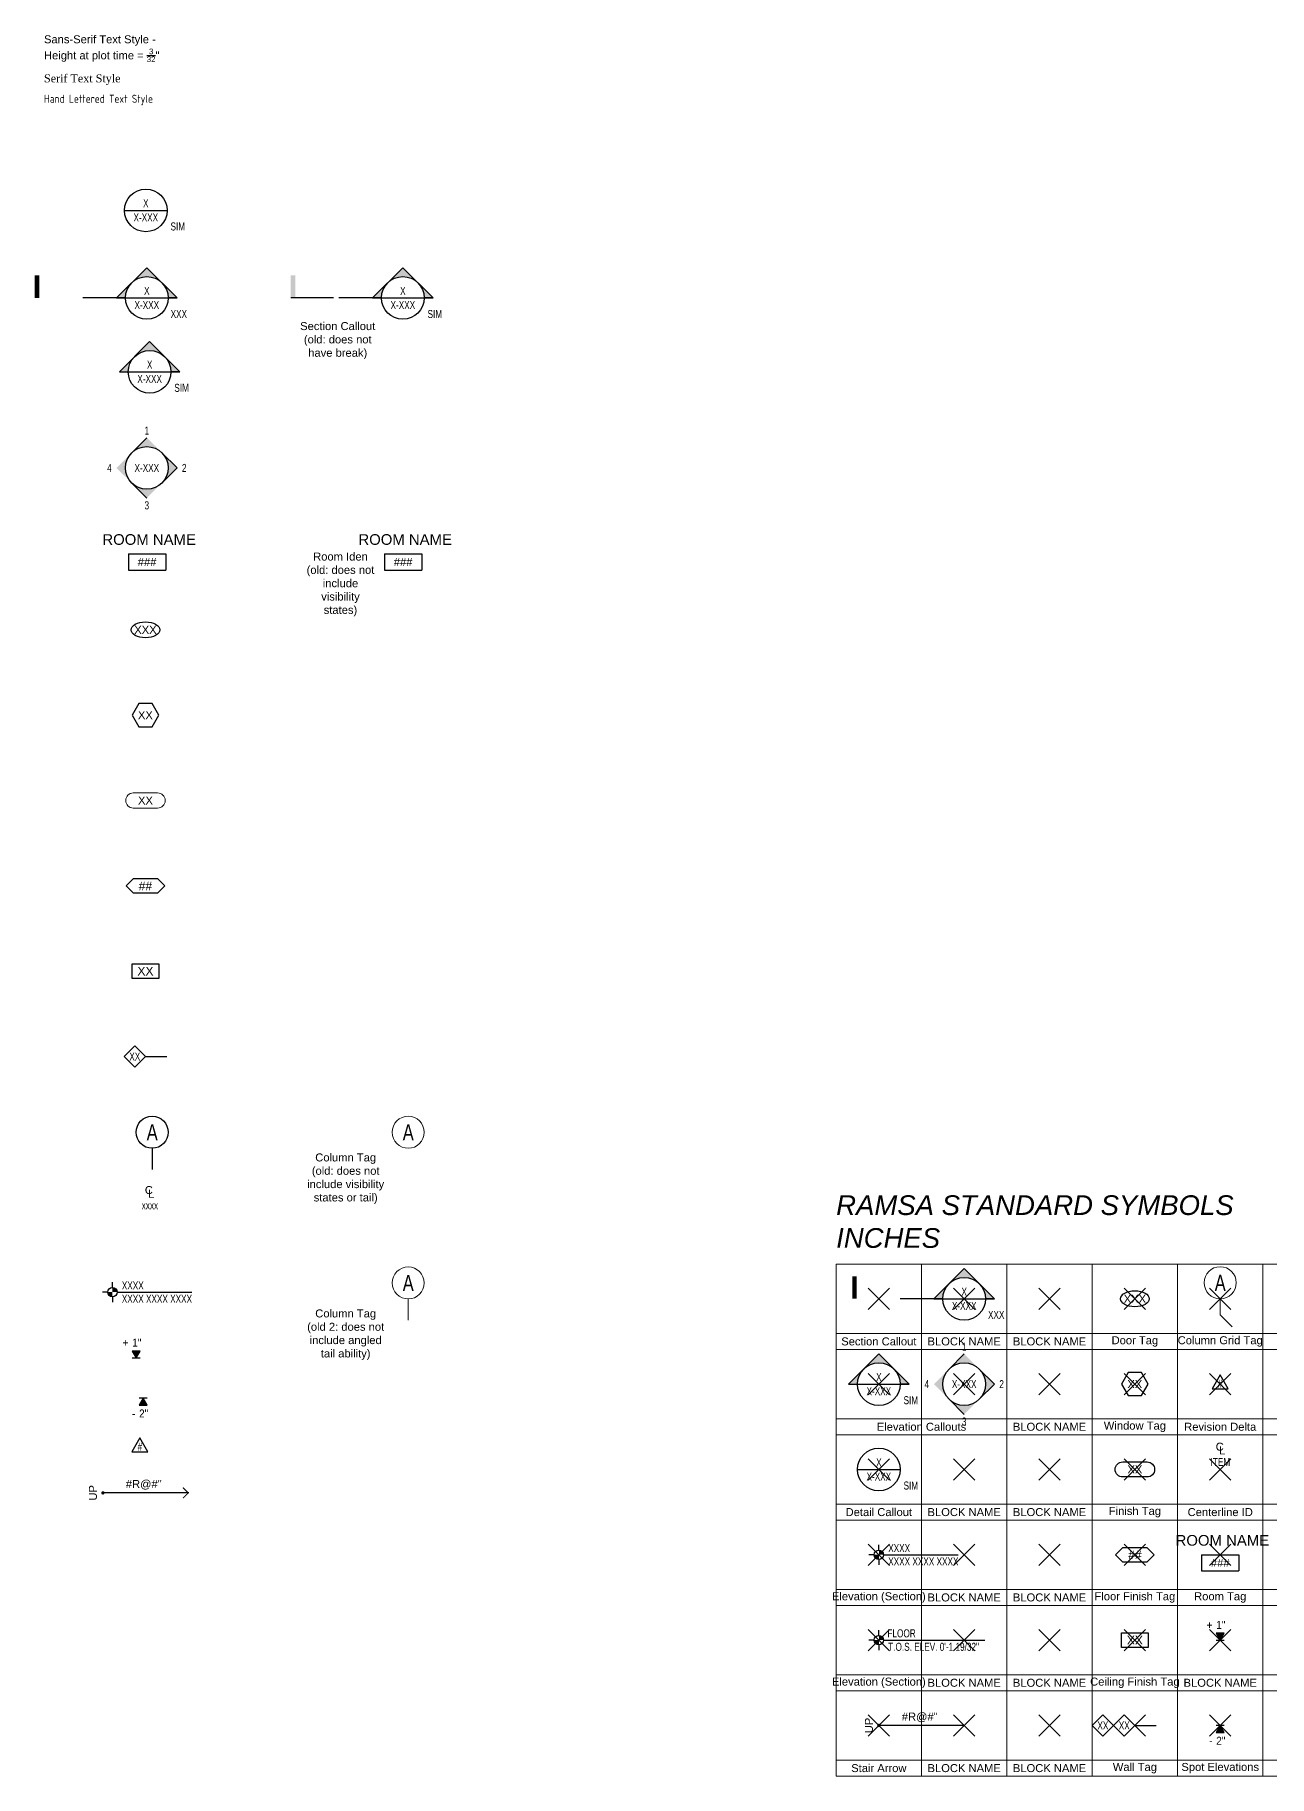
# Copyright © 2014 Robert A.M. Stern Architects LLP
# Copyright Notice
# Model space of a CAD drawing. Header units: inches. Extents: x -9.4 to 19.3, y -1.6 to 20.4.
# Drawn here: x -9.39 to 5.07, y 0 to 20.41 of the extents above; entities that cross this region are included whole.
import ezdxf
from ezdxf.enums import TextEntityAlignment as Align

# ---------------------------------------------------------------- set-up
doc = ezdxf.new("R2010")
doc.units = ezdxf.units.IN
doc.header["$MEASUREMENT"] = 0
doc.header["$PDMODE"] = 3
doc.header["$PDSIZE"] = 0.125
for name, color, linetype in [('A-Anno-Cntr', 1, 'Continuous'), ('A-Anno-Dims', 1, 'Continuous'), ('A-Anno-Iden', 3, 'Continuous'), ('A-Anno-Note', 3, 'Continuous'), ('A-Anno-Revs', 1, 'Continuous'), ('A-Area-Iden', 3, 'Continuous'), ('A-Clng-Iden', 3, 'Continuous'), ('A-Door-Iden', 3, 'Continuous'), ('A-Flor-Iden', 3, 'Continuous'), ('A-Glaz-Iden', 3, 'Continuous'), ('A-Wall-Iden', 3, 'Continuous'), ('G-Anno-Text', 2, 'Continuous')]:
    doc.layers.add(name, color=color, linetype=linetype)
doc.layers.add('A-Fnsh-Iden', color=3, linetype='Continuous', lineweight=0)
doc.layers.add('A-Grid-Iden', color=3, linetype='Continuous', lineweight=0)
doc.layers.add('G-Anno-Nplt', color=5, linetype='Continuous', lineweight=0, plot=False)
doc.styles.add('Hand-Inch', font='archquik.shx', dxfattribs={"height": 0.09375})
doc.styles.add('Sans', font='swissl.ttf')
doc.styles.add('Sans_Inch', font='swiss.ttf', dxfattribs={"height": 0.09375})
doc.styles.add('SansAttr', font='swisscl.ttf')
doc.styles.add('Serif-Inch', font='times.ttf', dxfattribs={"height": 0.09375})

# ---------------------------------------------------------------- blocks, each defined once
blk = doc.blocks.new('*U32')
for points in [[(0, 0.354), (-0.177, 0.177, -0.414214), (0.177, 0.177)], [(-0.177, 0.177), (-0.354, 0), (-0.177, -0.177, -0.198912), (-0.25, 0, -0.198912)], [(0.354, 0), (0.177, 0.177, -0.198912), (0.25, 0, -0.198912), (0.177, -0.177)], [(0.177, -0.177, -0.414214), (-0.177, -0.177), (0, -0.354)]]:
    blk.add_hatch(color=256).paths.add_polyline_path(points)
at = {"color": 0, "linetype": 'ByBlock'}
for p, q in [((0, 0.354), (-0.177, 0.177)), ((0.354, 0), (0.177, 0.177)), ((0.354, 0), (0.177, -0.177)), ((0, -0.354), (-0.177, -0.177))]:
    blk.add_line(p, q, dxfattribs=at)
blk.add_circle((0, 0), 0.25, dxfattribs=at)
at = {"color": 0, "linetype": 'ByBlock', "style": 'SansAttr'}
for tag, p in [('1', (0, 0.438)), ('4', (-0.438, 0)), ('2', (0.438, 0)), ('3', (0, -0.438))]:
    blk.add_attdef(tag, text='', height=0.0938, dxfattribs=at).set_placement(p, align=Align.MIDDLE_CENTER)
blk.add_attdef('SHEET', text='', height=0.0938, dxfattribs=at).set_placement((0, 0), align=Align.MIDDLE)
blk = doc.blocks.new('Door Tag')
blk.add_ellipse((0, 0), major_axis=(-0.168, 0), ratio=0.557411)
at = {"style": 'SansAttr'}
blk.add_attdef('DNUMBER', text='', height=0.0938, dxfattribs=at).set_placement((0, 0), align=Align.MIDDLE)
blk = doc.blocks.new('Window Tag')
blk.add_lwpolyline([(0.156, 0), (0.078, 0.135), (-0.078, 0.135), (-0.156, 0), (-0.078, -0.135), (0.078, -0.135)], close=True)
at = {"style": 'SansAttr'}
blk.add_attdef('TAG', text='', height=0.0938, dxfattribs=at).set_placement((-0.001, 0.001), align=Align.MIDDLE)
blk.add_attdef('REMARKS', (0.149, -0.186), '', height=0.0938, dxfattribs=at)
blk = doc.blocks.new('*U33')
at = {"color": 0, "linetype": 'ByBlock'}
blk.add_lwpolyline([(0.143, -0.088), (-0.143, -0.088, -1), (-0.143, 0.088), (0.143, 0.088, -1)], format="xyb", close=True, dxfattribs=at)
at = {"color": 0, "linetype": 'ByBlock', "style": 'SansAttr'}
blk.add_attdef('FIN_TAG', text='', height=0.0938, dxfattribs=at).set_placement((0, 0), align=Align.MIDDLE)
blk = doc.blocks.new('*U34')
at = {"layer": 'A-Flor-Iden', "color": 0, "linetype": 'ByBlock'}
blk.add_lwpolyline([(0.141, -0.086), (-0.141, -0.086), (-0.227, 0), (-0.141, 0.086), (0.141, 0.086), (0.227, 0)], close=True, dxfattribs=at)
at = {"color": 0, "linetype": 'ByBlock', "style": 'SansAttr'}
blk.add_attdef('FLR_FIN_TAG', text='', height=0.0938, dxfattribs=at).set_placement((0, 0), align=Align.MIDDLE)
blk = doc.blocks.new('*U35')
at = {"layer": 'A-Clng-Iden', "color": 0, "linetype": 'ByBlock'}
blk.add_lwpolyline([(0.156, -0.086), (-0.156, -0.086), (-0.156, 0), (-0.156, 0.086), (0.156, 0.086), (0.156, 0)], close=True, dxfattribs=at)
at = {"color": 0, "linetype": 'ByBlock', "style": 'SansAttr'}
blk.add_attdef('CLG_TAG', text='', height=0.0938, dxfattribs=at).set_placement((0, 0), align=Align.MIDDLE)
blk = doc.blocks.new('*U42')
blk.add_line((0, 0), (0.25, 0))
for points in [[(-0.375, -0.125), (-0.25, 0), (-0.375, 0.125), (-0.5, 0)], [(-0.125, -0.125), (0, 0), (-0.125, 0.125), (-0.25, 0)]]:
    blk.add_lwpolyline(points, close=True)
at = {"style": 'SansAttr'}
for tag, p in [('TYP_MINOR', (-0.375, 0)), ('TYP_MAJOR', (-0.125, 0))]:
    blk.add_attdef(tag, text='', height=0.0938, dxfattribs=at).set_placement(p, align=Align.MIDDLE)
blk = doc.blocks.new('*U73')
at = {"color": 0, "style": 'Sans'}
for s, p in [('C', (-0.006, 0.267)), ('L', (0.022, 0.223))]:
    blk.add_text(s, height=0.0938, dxfattribs=at).set_placement(p, align=Align.MIDDLE)
at = {"color": 0, "style": 'SansAttr'}
blk.add_attdef('CENTERLINE_ID', text='', height=0.0938, dxfattribs=at).set_placement((0, 0.135), align=Align.TOP_CENTER)
blk = doc.blocks.new('*U55')
at = {"color": 0}
blk.add_line((1.008, 0), (0, 0), dxfattribs=at)
at = {"color": 0, "const_width": 0.0195}
blk.add_lwpolyline([(-0.01, 0, 1), (0.01, 0, 1)], format="xyb", close=True, dxfattribs=at)
at = {"color": 0, "const_width": 0.0117}
blk.add_lwpolyline([(0.939, 0.061), (1, 0), (0.939, -0.061)], dxfattribs=at)
at = {"color": 0, "insert": (-0.116, 0), "char_height": 0.0938, "width": 0.09636, "attachment_point": 5, "rotation": 90, "style": 'Sans'}
blk.add_mtext('UP', dxfattribs=at)
at = {"color": 0, "style": 'Sans'}
blk.add_attdef('RISERS', text='', height=0.0938, dxfattribs=at).set_placement((0.479, 0.097), align=Align.MIDDLE)
blk = doc.blocks.new('Spot Elevation Above')
at = {"linetype": 'ByBlock'}
blk.add_hatch(color=0, dxfattribs=at).paths.add_polyline_path([(0, 0), (0.047, 0.081), (-0.047, 0.081)])
at = {"color": 0, "linetype": 'ByBlock'}
blk.add_line((-0.047, 0), (0.047, 0), dxfattribs=at)
blk.add_lwpolyline([(0, 0), (0.047, 0.081), (-0.047, 0.081)], close=True, dxfattribs=at)
at = {"color": 0, "linetype": 'ByBlock', "style": 'SansAttr'}
blk.add_attdef('PREFIX', text='', height=0.0938, dxfattribs=at).set_placement((-0.091, 0.132), align=Align.RIGHT)
for tag, p in [('ELEVATION', (-0.047, 0.132)), ('SUFFIX', (0.12, 0))]:
    blk.add_attdef(tag, p, '', height=0.0938, dxfattribs=at)
blk = doc.blocks.new('Spot Elevation Below')
at = {"linetype": 'ByBlock'}
blk.add_hatch(color=0, dxfattribs=at).paths.add_polyline_path([(0, 0), (-0.047, -0.081), (0.047, -0.081)])
at = {"color": 0, "linetype": 'ByBlock'}
blk.add_line((0.047, 0), (-0.047, 0), dxfattribs=at)
blk.add_line((0.047, 0), (-0.047, 0))
blk.add_lwpolyline([(0, 0), (-0.047, -0.081), (0.047, -0.081)], close=True, dxfattribs=at)
at = {"color": 0, "linetype": 'ByBlock', "style": 'SansAttr'}
blk.add_attdef('PREFIX', text='', height=0.0938, dxfattribs=at).set_placement((-0.091, -0.226), align=Align.RIGHT)
for tag, p in [('ELEVATION', (-0.047, -0.226)), ('SUFFIX', (-0.047, -0.357))]:
    blk.add_attdef(tag, p, '', height=0.0938, dxfattribs=at)
blk = doc.blocks.new('*U56')
at = {"flags": 128}
blk.add_lwpolyline([(0.094, -0.054), (0, 0.108), (-0.094, -0.054)], close=True, dxfattribs=at)
at = {"style": 'SansAttr'}
blk.add_attdef('REV-NUM', text='', height=0.0938, dxfattribs=at).set_placement((0, 0.006), align=Align.MIDDLE)
blk = doc.blocks.new('*U40')
at = {"linetype": 'ByBlock'}
h = blk.add_hatch(color=0, dxfattribs=at)
h.paths.add_polyline_path([(0, 0.354), (-0.177, 0.177, -0.414214), (0.177, 0.177)])
h.paths.add_polyline_path([(0.177, 0.177, -0.198912), (0.25, 0), (0.354, 0)])
h.paths.add_polyline_path([(-0.177, 0.177), (-0.354, 0), (-0.25, 0, -0.198912)])
at = {"color": 0, "linetype": 'ByBlock'}
for p, q in [((0, 0.354), (-0.354, 0)), ((0.354, 0), (0, 0.354)), ((-0.354, 0), (-0.25, 0)), ((-0.25, 0), (0.25, 0)), ((0.354, 0), (0.25, 0)), ((0.25, 0), (0.354, 0))]:
    blk.add_line(p, q, dxfattribs=at)
blk.add_circle((0, 0), 0.25, dxfattribs=at)
at = {"color": 0, "linetype": 'ByBlock', "style": 'SansAttr'}
for tag, p in [('NUMBER', (0, 0.083)), ('SHEET', (0, -0.083)), ('NOTE', (0.375, -0.188))]:
    blk.add_attdef(tag, text='', height=0.0938, dxfattribs=at).set_placement(p, align=Align.MIDDLE)
blk = doc.blocks.new('*U41')
at = {"linetype": 'ByBlock'}
h = blk.add_hatch(color=0, dxfattribs=at)
h.paths.add_polyline_path([(0, 0.354), (-0.177, 0.177, -0.414214), (0.177, 0.177)])
h.paths.add_polyline_path([(0.177, 0.177, -0.198912), (0.25, 0), (0.354, 0)])
h.paths.add_polyline_path([(-0.177, 0.177), (-0.354, 0), (-0.25, 0, -0.198912)])
at = {"color": 0, "linetype": 'ByBlock'}
for p, q in [((0, 0.354), (-0.354, 0)), ((0.354, 0), (0, 0.354)), ((-0.354, 0), (-0.25, 0)), ((-0.25, 0), (0.25, 0)), ((0.354, 0), (0.25, 0)), ((0.25, 0), (0.354, 0))]:
    blk.add_line(p, q, dxfattribs=at)
blk.add_circle((0, 0), 0.25, dxfattribs=at)
at = {"color": 0, "linetype": 'ByBlock', "style": 'SansAttr'}
for tag, p in [('NUMBER', (0, 0.083)), ('SHEET', (0, -0.083)), ('NOTE', (0.375, -0.188))]:
    blk.add_attdef(tag, text='', height=0.0938, dxfattribs=at).set_placement(p, align=Align.MIDDLE)
blk = doc.blocks.new('*U39')
at = {"color": 0, "linetype": 'ByBlock'}
blk.add_line((-0.25, 0), (0.25, 0), dxfattribs=at)
blk.add_circle((0, 0), 0.25, dxfattribs=at)
at = {"color": 0, "linetype": 'ByBlock', "style": 'SansAttr'}
for tag, p in [('NUMBER', (0, 0.083)), ('SHEET', (0, -0.083)), ('NOTE', (0.375, -0.188))]:
    blk.add_attdef(tag, text='', height=0.0938, dxfattribs=at).set_placement(p, align=Align.MIDDLE)
blk = doc.blocks.new('*U57')
at = {"flags": 128}
blk.add_lwpolyline([(0.094, -0.054), (0, 0.108), (-0.094, -0.054)], close=True, dxfattribs=at)
at = {"style": 'SansAttr'}
blk.add_attdef('REV-NUM', text='', height=0.0938, dxfattribs=at).set_placement((0, 0.006), align=Align.MIDDLE)
blk = doc.blocks.new('*U46')
at = {"linetype": 'ByBlock', "lineweight": -2}
blk.add_hatch(color=0, dxfattribs=at).paths.add_polyline_path([(-1.26, 0), (-1.26, 0.265), (-1.313, 0.265), (-1.313, 0)])
at = {"linetype": 'ByBlock'}
h = blk.add_hatch(color=0, dxfattribs=at)
h.paths.add_polyline_path([(0, 0.354), (-0.177, 0.177, -0.414214), (0.177, 0.177)])
h.paths.add_polyline_path([(0.177, 0.177, -0.198912), (0.25, 0), (0.354, 0)])
h.paths.add_polyline_path([(-0.177, 0.177), (-0.354, 0), (-0.25, 0, -0.198912)])
at = {"color": 0, "linetype": 'ByBlock'}
for p, q in [((0, 0.354), (-0.354, 0)), ((0.354, 0), (0, 0.354)), ((-0.354, 0), (-0.25, 0)), ((-0.25, 0), (0.25, 0)), ((0.354, 0), (0.25, 0)), ((0.25, 0), (0.354, 0))]:
    blk.add_line(p, q, dxfattribs=at)
at = {"color": 0, "linetype": 'ByBlock', "lineweight": -2}
for p, q in [((-0.812, 0), (-1.313, 0)), ((-0.25, 0), (-0.75, 0))]:
    blk.add_line(p, q, dxfattribs=at)
at = {"color": 0, "linetype": 'ByBlock'}
blk.add_circle((0, 0), 0.25, dxfattribs=at)
at = {"color": 0, "linetype": 'ByBlock', "style": 'SansAttr'}
for tag, p in [('NUMBER', (0, 0.083)), ('SHEET', (0, -0.083)), ('NOTE', (0.375, -0.188))]:
    blk.add_attdef(tag, text='', height=0.0938, dxfattribs=at).set_placement(p, align=Align.MIDDLE)
blk = doc.blocks.new('Section Tag')
at = {"linetype": 'ByBlock'}
h = blk.add_hatch(color=0, dxfattribs=at)
h.paths.add_polyline_path([(0, 0.354), (-0.177, 0.177, -0.414214), (0.177, 0.177)])
h.paths.add_polyline_path([(0.177, 0.177, -0.198912), (0.25, 0), (0.354, 0)])
h.paths.add_polyline_path([(-0.177, 0.177), (-0.354, 0), (-0.25, 0, -0.198912)])
at = {"color": 0, "linetype": 'ByBlock'}
for p, q in [((0, 0.354), (-0.354, 0)), ((0.354, 0), (0, 0.354)), ((-0.354, 0), (-0.25, 0)), ((-0.25, 0), (0.25, 0)), ((0.354, 0), (0.25, 0)), ((0.25, 0), (0.354, 0))]:
    blk.add_line(p, q, dxfattribs=at)
at = {"color": 0, "linetype": 'ByBlock', "lineweight": -2}
blk.add_line((-0.25, 0), (-0.75, 0), dxfattribs=at)
blk.add_lwpolyline([(-1.286, 0.265, 0.0525, 0.0525, 0), (-1.286, 0, 0, 0, 0), (-0.812, 0, 0, 0, 0)], format="xyseb")
at = {"color": 0, "linetype": 'ByBlock'}
blk.add_circle((0, 0), 0.25, dxfattribs=at)
at = {"color": 0, "linetype": 'ByBlock', "style": 'SansAttr'}
for tag, p in [('NUMBER', (0, 0.083)), ('SHEET', (0, -0.083)), ('NOTE', (0.375, -0.188))]:
    blk.add_attdef(tag, text='', height=0.0938, dxfattribs=at).set_placement(p, align=Align.MIDDLE)
blk = doc.blocks.new('*U50')
at = {"color": 0, "linetype": 'ByBlock', "lineweight": -2}
for p, q in [((-0.219, 0), (0.219, 0)), ((-0.219, 0), (-0.219, -0.188)), ((0.219, 0), (0.219, -0.188)), ((-0.219, -0.188), (0.219, -0.188))]:
    blk.add_line(p, q, dxfattribs=at)
at = {"color": 0, "linetype": 'ByBlock', "lineweight": -2, "style": 'Sans', "flags": 4}
blk.add_attdef('RMNAME', text='', height=0.125, dxfattribs=at).set_placement((0, 0.104), align=Align.BOTTOM_CENTER)
blk.add_attdef('RM#', text='', height=0.0938, dxfattribs=at).set_placement((0, -0.094), align=Align.MIDDLE)
blk = doc.blocks.new('Room Iden (old)')
at = {"color": 0, "linetype": 'ByBlock', "lineweight": -2}
for p, q in [((-0.219, 0), (0.219, 0)), ((-0.219, 0), (-0.219, -0.188)), ((0.219, 0), (0.219, -0.188)), ((-0.219, -0.188), (0.219, -0.188))]:
    blk.add_line(p, q, dxfattribs=at)
at = {"color": 0, "linetype": 'ByBlock', "lineweight": -2, "style": 'Sans', "flags": 4}
blk.add_attdef('RMNAME', text='', height=0.125, dxfattribs=at).set_placement((0, 0.104), align=Align.BOTTOM_CENTER)
blk.add_attdef('RM#', text='', height=0.0938, dxfattribs=at).set_placement((0, -0.094), align=Align.MIDDLE)
blk = doc.blocks.new('*U71')
at = {"linetype": 'ByBlock', "lineweight": -2}
h = blk.add_hatch(color=0, dxfattribs=at)
edge = h.paths.add_edge_path()
edge.add_arc((0, 0), 0.0547, 179.9965, 270.0035)
edge.add_line((0, -0.055), (0, 0))
edge.add_line((0, 0), (-0.055, 0))
edge = h.paths.add_edge_path()
edge.add_line((0, 0.055), (0, 0))
edge.add_line((0, 0), (0.055, 0))
edge.add_arc((0, 0), 0.0547, 0.0027, 89.9973)
at = {"color": 1}
for p, q in [((0, 0.055), (0, 0.117)), ((-0.055, 0), (-0.117, 0)), ((0, -0.055), (0, -0.117))]:
    blk.add_line(p, q, dxfattribs=at)
at = {"color": 1, "linetype": 'ByBlock', "lineweight": -2}
blk.add_line((0.055, 0), (0.931, 0), dxfattribs=at)
at = {"color": 1}
blk.add_circle((0, 0), 0.0547, dxfattribs=at)
at = {"color": 0, "linetype": 'ByBlock', "lineweight": -2, "style": 'SansAttr'}
blk.add_attdef('HEIGHT_001', (0.11, 0.031), '', height=0.0938, dxfattribs=at)
at = {"style": 'SansAttr'}
blk.add_attdef('REFERENCE_001', (0.11, -0.125), '', height=0.0938, dxfattribs=at)
blk = doc.blocks.new('*U70')
at = {"linetype": 'ByBlock', "lineweight": -2}
h = blk.add_hatch(color=0, dxfattribs=at)
edge = h.paths.add_edge_path()
edge.add_arc((0, 0), 0.0547, 179.9965, 270.0035)
edge.add_line((0, -0.055), (0, 0))
edge.add_line((0, 0), (-0.055, 0))
edge = h.paths.add_edge_path()
edge.add_line((0, 0.055), (0, 0))
edge.add_line((0, 0), (0.055, 0))
edge.add_arc((0, 0), 0.0547, 0.0027, 89.9973)
at = {"color": 1}
for p, q in [((0, 0.055), (0, 0.117)), ((-0.055, 0), (-0.117, 0)), ((0, -0.055), (0, -0.117))]:
    blk.add_line(p, q, dxfattribs=at)
at = {"color": 1, "linetype": 'ByBlock', "lineweight": -2}
blk.add_line((0.055, 0), (0.931, 0), dxfattribs=at)
at = {"color": 1}
blk.add_circle((0, 0), 0.0547, dxfattribs=at)
at = {"color": 0, "linetype": 'ByBlock', "lineweight": -2, "style": 'SansAttr'}
blk.add_attdef('HEIGHT_001', (0.11, 0.031), '', height=0.0938, dxfattribs=at)
at = {"style": 'SansAttr'}
blk.add_attdef('REFERENCE_001', (0.11, -0.125), '', height=0.0938, dxfattribs=at)
blk = doc.blocks.new('*U43')
blk.add_circle((0, 0.1875), 0.1875)
at = {"style": 'SansAttr'}
blk.add_attdef('COLUMN', text='', height=0.1875, dxfattribs=at).set_placement((0, 0.1875), align=Align.MIDDLE)
blk = doc.blocks.new('*U52')
at = {"color": 1}
blk.add_line((0, 0), (0, -0.25), dxfattribs=at)
at = {"color": 0}
blk.add_circle((0, 0.1875), 0.1875, dxfattribs=at)
at = {"color": 0, "style": 'SansAttr', "flags": 8}
blk.add_attdef('COLUMN<', text='', height=0.1875, dxfattribs=at).set_placement((0, 0.1875), align=Align.MIDDLE_CENTER)
blk = doc.blocks.new('*U76')
at = {"linetype": 'ByBlock', "lineweight": -2}
h = blk.add_hatch(color=0, dxfattribs=at)
edge = h.paths.add_edge_path()
edge.add_arc((0, 0), 0.0547, 179.9965, 270.0035)
edge.add_line((0, -0.055), (0, 0))
edge.add_line((0, 0), (-0.055, 0))
edge = h.paths.add_edge_path()
edge.add_line((0, 0.055), (0, 0))
edge.add_line((0, 0), (0.055, 0))
edge.add_arc((0, 0), 0.0547, 0.0027, 89.9973)
at = {"color": 1}
for p, q in [((0, 0.055), (0, 0.117)), ((-0.055, 0), (-0.117, 0)), ((0, -0.055), (0, -0.117))]:
    blk.add_line(p, q, dxfattribs=at)
at = {"color": 1, "linetype": 'ByBlock', "lineweight": -2}
blk.add_line((0.055, 0), (1.243, 0), dxfattribs=at)
at = {"color": 1}
blk.add_circle((0, 0), 0.0547, dxfattribs=at)
at = {"style": 'SansAttr'}
blk.add_attdef('FLOOR_001', (0.101, 0.033), '', height=0.0938, dxfattribs=at)
blk.add_attdef('ELEV', text='', height=0.0938, dxfattribs=at).set_placement((0.11, -0.031), align=Align.TOP_LEFT)
blk = doc.blocks.new('Wall Tag')
blk.add_line((0, 0), (0.25, 0))
blk.add_lwpolyline([(-0.125, -0.125), (0, 0), (-0.125, 0.125), (-0.25, 0)], close=True)
at = {"style": 'SansAttr'}
blk.add_attdef('TYP_MAJOR', text='', height=0.0938, dxfattribs=at).set_placement((-0.125, 0), align=Align.MIDDLE)
blk = doc.blocks.new('*U59')
at = {"color": 1}
blk.add_line((0, 0), (-0.201, 0.148), dxfattribs=at)
at = {"color": 0}
blk.add_circle((0.151, -0.111), 0.188, dxfattribs=at)
at = {"color": 0, "style": 'SansAttr', "flags": 8}
blk.add_attdef('COLUMN<', text='', height=0.188, rotation=233.6499, dxfattribs=at).set_placement((0.151, -0.111), align=Align.MIDDLE_CENTER)
blk = doc.blocks.new('*U66')
at = {"color": 1}
for p, q in [((0, 0), (0, -0.188)), ((0, -0.188), (0.141, -0.329))]:
    blk.add_line(p, q, dxfattribs=at)
at = {"color": 0}
blk.add_circle((0, 0.188), 0.188, dxfattribs=at)
at = {"color": 0, "style": 'SansAttr', "flags": 8}
blk.add_attdef('COLUMN<', text='', height=0.188, dxfattribs=at).set_placement((0, 0.188), align=Align.MIDDLE_CENTER)

msp = doc.modelspace()

# ---------------------------------------------------------------- linework, layer by layer
at = {"layer": 'G-Anno-Nplt'}
for p, q in [((0, 0), (0, 6)), ((0, 6), (12, 6)), ((1, 0), (1, 6)), ((2, 0), (2, 6)), ((3, 0), (3, 6)), ((4, 0), (4, 6)), ((5, 0), (5, 6)), ((0, 5.188), (12, 5.188)), ((0, 5), (12, 5)), ((0, 4.188), (12, 4.188)), ((0, 4), (12, 4)), ((0, 3.188), (12, 3.188)), ((0, 3), (12, 3)), ((0, 2.188), (12, 2.188)), ((0, 2), (12, 2)), ((0, 1.188), (12, 1.188)), ((0, 1), (12, 1)), ((0, 0.188), (12, 0.188)), ((0, 0), (12, 0))]:
    msp.add_line(p, q, dxfattribs=at)
for p in [(0.5, 5.594), (1.5, 5.594), (2.5, 5.594), (3.5, 5.594), (4.5, 5.594), (0.5, 4.594), (1.5, 4.594), (2.5, 4.594), (3.5, 4.594), (4.5, 4.594), (0.5, 3.594), (1.5, 3.594), (2.5, 3.594), (3.5, 3.594), (4.5, 3.594), (0.5, 2.594), (1.5, 2.594), (2.5, 2.594), (3.5, 2.594), (4.5, 2.594), (0.5, 1.594), (1.5, 1.594), (2.5, 1.594), (3.5, 1.594), (4.5, 1.594), (0.5, 0.594), (1.5, 0.594), (2.5, 0.594), (3.5, 0.594), (4.5, 0.594)]:
    msp.add_point(p, dxfattribs=at)

# ---------------------------------------------------------------- block references
at = {"layer": 'A-Anno-Cntr'}
ref = msp.add_blockref('*U73', (4.5, 3.594), dxfattribs=at)
ref.add_attrib('CENTERLINE_ID_001', 'ITEM', (4.387, 3.635), dxfattribs={"layer": '0', "color": 0, "height": 0.0938, "style": 'SansAttr'})
at = {"layer": 'A-Anno-Dims'}
ref = msp.add_blockref('*U73', (-8.047, 6.601), dxfattribs=at)
ref.add_attrib('CENTERLINE_ID_001', 'xxxx', (-8.137, 6.642), dxfattribs={"layer": '0', "color": 0, "height": 0.0938, "style": 'SansAttr'})
ref = msp.add_blockref('Spot Elevation Above', (-8.202, 4.901), dxfattribs=at)
ref.add_attrib('PREFIX', '+', dxfattribs={"layer": '0', "color": 0, "linetype": 'ByBlock', "height": 0.0938, "style": 'Sans_Inch', "width": 0.9}).set_placement((-8.293, 5.033), align=Align.RIGHT)
ref.add_attrib('ELEVATION', '1"', (-8.248, 5.033), dxfattribs={"layer": '0', "color": 0, "linetype": 'ByBlock', "height": 0.0938, "style": 'Sans_Inch', "width": 0.9})
ref = msp.add_blockref('Spot Elevation Below', (-8.121, 4.428), dxfattribs=at)
ref.add_attrib('PREFIX', '-', dxfattribs={"layer": '0', "color": 0, "linetype": 'ByBlock', "height": 0.0938, "style": 'Sans_Inch', "width": 0.9}).set_placement((-8.212, 4.203), align=Align.RIGHT)
ref.add_attrib('ELEVATION', '2"', (-8.168, 4.203), dxfattribs={"layer": '0', "color": 0, "linetype": 'ByBlock', "height": 0.0938, "style": 'Sans_Inch', "width": 0.9})
for p in [(-8.592, 3.32), (0.5, 0.594)]:
    msp.add_blockref('*U55', p, dxfattribs=at).add_auto_attribs({'RISERS': '#R@#"'})
ref = msp.add_blockref('Spot Elevation Above', (4.5, 1.594), dxfattribs=at)
ref.add_attrib('PREFIX', '+', dxfattribs={"layer": '0', "color": 0, "linetype": 'ByBlock', "height": 0.0938, "style": 'Sans_Inch', "width": 0.9}).set_placement((4.409, 1.725), align=Align.RIGHT)
ref.add_attrib('ELEVATION', '1"', (4.453, 1.725), dxfattribs={"layer": '0', "color": 0, "linetype": 'ByBlock', "height": 0.0938, "style": 'Sans_Inch', "width": 0.9})
ref = msp.add_blockref('Spot Elevation Below', (4.5, 0.594), dxfattribs=at)
ref.add_attrib('PREFIX', '-', dxfattribs={"layer": '0', "color": 0, "linetype": 'ByBlock', "height": 0.0938, "style": 'Sans_Inch', "width": 0.9}).set_placement((4.409, 0.368), align=Align.RIGHT)
ref.add_attrib('ELEVATION', '2"', (4.453, 0.368), dxfattribs={"layer": '0', "color": 0, "linetype": 'ByBlock', "height": 0.0938, "style": 'Sans_Inch', "width": 0.9})
at = {"layer": 'A-Anno-Iden'}
for name, p, values in [('*U39', (-8.089, 18.348), {'NUMBER': 'X', 'SHEET': 'X-XXX', 'NOTE': 'SIM'}), ('Section Tag', (-8.077, 17.322), {'NUMBER': 'X', 'SHEET': 'X-XXX', 'NOTE': 'XXX'}), ('*U46', (-5.077, 17.322), {'NUMBER': 'X', 'SHEET': 'X-XXX', 'NOTE': 'SIM'}), ('*U40', (-8.044, 16.457), {'NUMBER': 'X', 'SHEET': 'X-XXX', 'NOTE': 'SIM'}), ('*U32', (-8.077, 15.33), {'1': '1', '2': '2', '3': '3', '4': '4', 'SHEET': 'X-XXX'}), ('Section Tag', (1.5, 5.594), {'NUMBER': 'X', 'SHEET': 'X-XXX', 'NOTE': 'XXX'}), ('*U41', (0.5, 4.594), {'NUMBER': 'X', 'SHEET': 'X-XXX', 'NOTE': 'SIM'}), ('*U32', (1.5, 4.594), {'1': '1', '2': '2', '3': '3', '4': '4', 'SHEET': 'X-XXX'}), ('*U39', (0.5, 3.594), {'NUMBER': 'X', 'SHEET': 'X-XXX', 'NOTE': 'SIM'})]:
    msp.add_blockref(name, p, dxfattribs=at).add_auto_attribs(values)
at = {"layer": 'A-Anno-Note'}
for name, p, values in [('*U70', (-8.48, 5.672), {'HEIGHT_001': 'XXXX', 'REFERENCE_001': 'XXXX XXXX XXXX'}), ('*U71', (0.5, 2.594), {'HEIGHT_001': 'XXXX', 'REFERENCE_001': 'XXXX XXXX XXXX'}), ('*U76', (0.5, 1.594), {'FLOOR_001': 'FLOOR', 'ELEV': 'T.O.S. ELEV. 0\'-1 19/32"'})]:
    msp.add_blockref(name, p, dxfattribs=at).add_auto_attribs(values)
at = {"layer": 'A-Anno-Revs'}
for name, p in [('*U57', (4.5, 4.594)), ('*U56', (-8.158, 3.856))]:
    msp.add_blockref(name, p, dxfattribs=at).add_auto_attribs({'REV-NUM': '#'})
at = {"layer": 'A-Area-Iden'}
ref = msp.add_blockref('*U50', (-8.074, 14.322), dxfattribs=at)
ref.add_attrib('RM#', '###', dxfattribs={"layer": '0', "color": 0, "linetype": 'ByBlock', "lineweight": -2, "height": 0.0938, "style": 'Sans'}).set_placement((-8.074, 14.228), align=Align.MIDDLE)
ref.add_attrib('RMNAME_001', 'ROOM NAME', (-8.598, 14.429), dxfattribs={"layer": '0', "color": 0, "linetype": 'ByBlock', "lineweight": -2, "height": 0.125, "style": 'Sans'})
ref = msp.add_blockref('Room Iden (old)', (-5.074, 14.322), dxfattribs=at)
ref.add_attrib('RM#', '###', dxfattribs={"layer": '0', "color": 0, "linetype": 'ByBlock', "lineweight": -2, "height": 0.0938, "style": 'Sans'}).set_placement((-5.074, 14.228), align=Align.MIDDLE)
ref.add_attrib('RMNAME_001', 'ROOM NAME', (-5.598, 14.429), dxfattribs={"layer": '0', "color": 0, "linetype": 'ByBlock', "lineweight": -2, "height": 0.125, "style": 'Sans'})
ref = msp.add_blockref('*U33', (3.5, 3.594), dxfattribs=at)
ref.add_attrib('FIN_TAG', 'XX', dxfattribs={"layer": '0', "color": 0, "linetype": 'ByBlock', "height": 0.0938, "style": 'Sans_Inch'}).set_placement((3.5, 3.594), align=Align.MIDDLE)
ref = msp.add_blockref('*U50', (4.5, 2.594), dxfattribs=at)
ref.add_attrib('RM#', '###', dxfattribs={"layer": '0', "color": 0, "linetype": 'ByBlock', "lineweight": -2, "height": 0.0938, "style": 'Sans'}).set_placement((4.5, 2.5), align=Align.MIDDLE)
ref.add_attrib('RMNAME_001', 'ROOM NAME', (3.977, 2.701), dxfattribs={"layer": '0', "color": 0, "linetype": 'ByBlock', "lineweight": -2, "height": 0.125, "style": 'Sans'})
at = {"layer": 'A-Clng-Iden'}
ref = msp.add_blockref('*U35', (3.5, 1.594), dxfattribs=at)
ref.add_attrib('FIN_TAG', 'XX', dxfattribs={"layer": '0', "color": 0, "linetype": 'ByBlock', "height": 0.1013, "style": 'Sans_Inch'}).set_placement((3.5, 1.594), align=Align.MIDDLE)
msp.add_blockref('*U42', (3.5, 0.594), dxfattribs=at).add_auto_attribs({'TYP_MAJOR': 'XX', 'TYP_MINOR': 'XX'})
at = {"layer": 'A-Door-Iden'}
ref = msp.add_blockref('Door Tag', (-8.093, 13.433), dxfattribs=at)
ref.add_attrib('DNUMBER', 'XXX', dxfattribs={"layer": '0', "height": 0.0938, "style": 'Sans_Inch'}).set_placement((-8.093, 13.433), align=Align.MIDDLE)
ref = msp.add_blockref('Door Tag', (3.5, 5.594), dxfattribs=at)
ref.add_attrib('DNUMBER', 'XXX', dxfattribs={"layer": '0', "height": 0.0938, "style": 'Sans_Inch'}).set_placement((3.5, 5.594), align=Align.MIDDLE)
at = {"layer": 'A-Flor-Iden'}
ref = msp.add_blockref('*U34', (3.5, 2.594), dxfattribs=at)
ref.add_attrib('FIN_TAG', '##', dxfattribs={"layer": '0', "color": 0, "linetype": 'ByBlock', "height": 0.1013, "style": 'Sans_Inch'}).set_placement((3.5, 2.594), align=Align.MIDDLE)
at = {"layer": 'A-Fnsh-Iden'}
ref = msp.add_blockref('*U33', (-8.093, 11.433), dxfattribs=at)
ref.add_attrib('FIN_TAG', 'XX', dxfattribs={"layer": '0', "color": 0, "linetype": 'ByBlock', "height": 0.0938, "style": 'Sans_Inch'}).set_placement((-8.093, 11.433), align=Align.MIDDLE)
ref = msp.add_blockref('*U34', (-8.093, 10.433), dxfattribs=at)
ref.add_attrib('FIN_TAG', '##', dxfattribs={"layer": '0', "color": 0, "linetype": 'ByBlock', "height": 0.1013, "style": 'Sans_Inch'}).set_placement((-8.093, 10.433), align=Align.MIDDLE)
ref = msp.add_blockref('*U35', (-8.093, 9.433), dxfattribs=at)
ref.add_attrib('FIN_TAG', 'XX', dxfattribs={"layer": '0', "color": 0, "linetype": 'ByBlock', "height": 0.1013, "style": 'Sans_Inch'}).set_placement((-8.093, 9.433), align=Align.MIDDLE)
at = {"layer": 'A-Glaz-Iden'}
ref = msp.add_blockref('Window Tag', (-8.093, 12.433), dxfattribs=at)
ref.add_attrib('TAG', 'XX', dxfattribs={"layer": '0', "height": 0.0938, "style": 'Sans_Inch'}).set_placement((-8.094, 12.433), align=Align.MIDDLE)
ref = msp.add_blockref('Window Tag', (3.5, 4.594), dxfattribs=at)
ref.add_attrib('TAG', 'XX', dxfattribs={"layer": '0', "height": 0.0938, "style": 'Sans_Inch'}).set_placement((3.499, 4.594), align=Align.MIDDLE)
at = {"layer": 'A-Grid-Iden'}
msp.add_blockref('*U43', (-5.014, 7.358), dxfattribs=at).add_auto_attribs({'COLUMN': 'A'})
ref = msp.add_blockref('*U52', (-5.014, 5.592), dxfattribs=at)
ref.add_attrib('COLNUM<', 'A', dxfattribs={"layer": '0', "color": 0, "height": 0.188, "style": 'SansAttr'}).set_placement((-5.014, 5.779), align=Align.MIDDLE_CENTER)
ref = msp.add_blockref('*U66', (4.5, 5.594), dxfattribs=at)
ref.add_attrib('COLUMN<', 'A', dxfattribs={"layer": '0', "color": 0, "height": 0.188, "style": 'SansAttr'}).set_placement((4.5, 5.781), align=Align.MIDDLE_CENTER)
at = {"layer": 'A-Wall-Iden'}
msp.add_blockref('Wall Tag', (-8.093, 8.433), dxfattribs=at).add_auto_attribs({'TYP_MAJOR': 'XX'})
ref = msp.add_blockref('*U59', (-8.014, 7.358), dxfattribs=dict(at, rotation=126.3501179048365))
ref.add_attrib('COLUMN<', 'A', dxfattribs={"layer": '0', "color": 0, "height": 0.188, "style": 'SansAttr'}).set_placement((-8.014, 7.546), align=Align.MIDDLE_CENTER)

# ---------------------------------------------------------------- texts
at = {"layer": 'A-Anno-Note', "char_height": 0.09375, "attachment_point": 1}
for s, width, insert, style in [('\\A1;Sans-Serif Text Style - Height at plot time = {\\H0.7x;\\S3/32;}"', 1.60404, (-9.282, 20.4), 'Sans_Inch'), ('Serif Text Style', 1.37195, (-9.282, 19.942), 'Serif-Inch'), ('Hand Lettered Text Style', 1.70351, (-9.282, 19.703), 'Hand-Inch')]:
    msp.add_mtext_dynamic_manual_height_columns(s, width=width, gutter_width=0.469, heights=[0], dxfattribs=dict(at, insert=insert, style=style))
at = {"layer": 'G-Anno-Nplt', "char_height": 0.0938, "attachment_point": 5, "style": 'Sans'}
for insert in [(1.5, 5.094), (2.5, 5.094), (2.5, 4.094), (1.5, 3.094), (2.5, 3.094), (1.5, 2.094), (2.5, 2.094), (1.5, 1.094), (2.5, 1.094), (4.5, 1.094), (1.5, 0.094), (2.5, 0.094)]:
    msp.add_mtext_dynamic_manual_height_columns('BLOCK NAME', width=1, gutter_width=0.469, heights=[0], dxfattribs=dict(at, insert=insert))
at = {"layer": 'G-Anno-Text', "style": 'Sans'}
for s, width, insert, char_height, attachment_point in [('Section Callout (old: does not have break)', 1, (-5.84, 16.822), 0.09375, 5), ('Room Iden (old: does not include visibility states)', 0.81518, (-5.808, 13.965), 0.09375, 5), ('Column Tag (old: does not include visibility states or tail)', 0.93918, (-5.747, 7.002), 0.09375, 5), ('{\\fSwis721 BT|b0|i1|c0|p34;RAMSA STANDARD SYMBOLS INCHES}', 5.39133, (0, 6.188), 0.23077, 7), ('Column Tag (old 2: does not include angled tail ability)', 0.90864, (-5.747, 5.174), 0.09375, 5), ('Section Callout', 1, (0.5, 5.094), 0.09375, 5), ('Door Tag', 1, (3.5, 5.094), 0.0938, 5), ('Column Grid Tag', 1.20767, (4.5, 5.094), 0.09375, 5), ('Elevation Callouts', 1.39408, (1, 4.094), 0.09375, 5), ('Window Tag', 1, (3.5, 4.094), 0.0938, 5), ('Revision Delta', 1, (4.5, 4.094), 0.09375, 5), ('Detail Callout', 1, (0.5, 3.094), 0.09375, 5), ('Finish Tag', 1, (3.5, 3.094), 0.0938, 5), ('Centerline ID', 1, (4.5, 3.094), 0.09375, 5), ('Elevation (Section)', 1.2437, (0.5, 2.094), 0.09375, 5), ('Floor Finish Tag', 1, (3.5, 2.094), 0.09375, 5), ('Room Tag', 1, (4.5, 2.094), 0.0938, 5), ('Elevation (Section)', 1.2437, (0.5, 1.094), 0.09375, 5), ('Ceiling Finish Tag', 1.28331, (3.5, 1.094), 0.09375, 5), ('Stair Arrow', 1, (0.5, 0.094), 0.09375, 5), ('Wall Tag', 1, (3.5, 0.094), 0.0938, 5), ('Spot Elevations', 1, (4.5, 0.094), 0.09375, 5)]:
    msp.add_mtext_dynamic_manual_height_columns(s, width=width, gutter_width=0.469, heights=[0], dxfattribs=dict(at, insert=insert, char_height=char_height, attachment_point=attachment_point))

doc.saveas('drawing.dxf')
